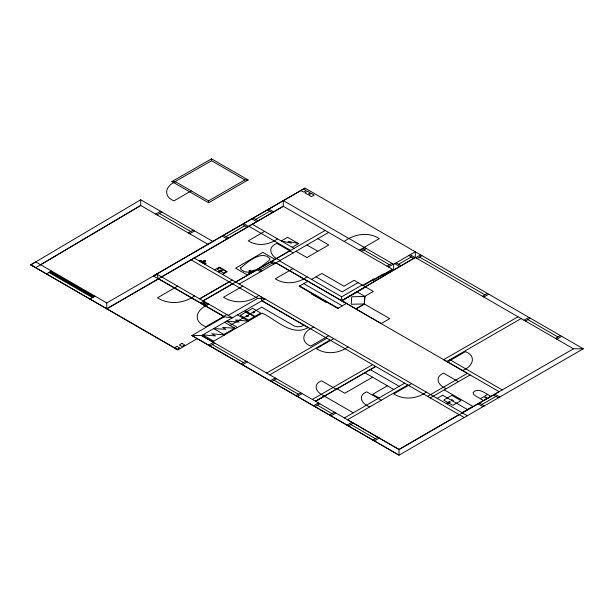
<?xml version="1.0" encoding="UTF-8"?>
<svg xmlns="http://www.w3.org/2000/svg" width="614" height="614" viewBox="0 0 614 614"><rect width="100%" height="100%" fill="white"/><g stroke="black" fill="none" stroke-linecap="round" stroke-linejoin="round"><path stroke-width="0.92" d="M362.168 284.973L341.683 296.8L341.683 300.791L467.377 373.358L427.528 396.368M171.859 181.567L175.143 181.567L211.538 160.722L211.546 158.834L248.102 179.94L208.576 202.758L171.859 181.567L211.546 158.834M246.997 315.803C246.951 317.008 248.854 315.442 247.12 315.726M253.191 312.219C253.145 313.432 255.048 311.866 253.321 312.15M467.292 415.755L194.116 258.034L191.023 259.814L257.742 298.343L265.018 298.972L201.584 335.589L212.498 341.891L262.232 313.148C276.246 319.579 291.473 336.833 308.144 327.646L261.925 300.753L260.835 296.554M338.207 308.213L346.357 303.508L275.962 262.846L341.745 300.753L415.31 257.466L415.31 251.794L393.628 264.312L283.254 200.586L283.269 206.266L158.351 278.802L153.431 275.97L305.012 188.114L583.3 348.783L399.031 455.166L197.263 338.659L177.868 349.857L30.792 264.841L140.675 199.78L212.866 241.463L207.954 244.295L140.675 205.452L40.639 264.749M153.431 275.97L207.946 244.288M225.967 236.697L244.74 225.798M255.677 219.444L269.822 211.231M177.868 349.857L30.7 264.887L35.789 261.955L106.752 302.925L106.752 308.804L158.565 278.664L224.471 316.709L191.844 335.543L399.031 455.166L399.031 449.494L459.042 414.557M194.239 258.103L248.916 226.305M235.692 282.041L290.568 250.358L248.831 226.259L283.284 206.273L393.628 269.983L415.31 257.466L573.484 348.783L583.3 348.783M175.619 181.844C165.458 185.367 162.664 196.442 173.977 200.855L191.261 190.877M46.388 273.951L51.484 271.012M155.664 214.109L160.576 211.27M157.03 214.892L161.942 212.06M175.143 181.567L208.576 200.87L244.825 179.94L248.102 179.94M188.321 232.959L193.226 230.127M189.68 233.75L194.592 230.91M89.913 299.079L95.009 296.14M212.728 241.386L305.012 188.114M106.752 302.925L156.7 274.082L232.414 317.791L224.233 316.847L158.519 278.909L156.7 274.082M161.612 276.922L191.146 259.891M106.752 308.804L158.519 278.909M199.903 261.265L201.031 260.635M201.937 262.439C204.5 259.162 208.346 261.034 202.428 262.723M204.462 263.905L205.575 263.26M264.642 231.394L248.279 240.841C257.312 246.674 269.139 245.017 277.543 238.846M177.623 286.162L157.476 297.79C168.812 305.058 183.763 303.577 194.492 295.902M214.662 269.853L219.359 267.136L227.272 271.703L222.575 274.42M229.152 281.826L199.642 298.872L232.253 280.053M292.149 247.281L298.511 243.604L287.598 237.303L281.235 240.98L291.435 243.198L288.112 241.271L298.511 243.604M250.819 271.588L251.31 271.304M251.164 271.787L248.524 273.314L249.637 273.951M251.656 271.503L254.273 269.991L255.378 270.636M232.606 283.822L203.096 300.868L325.174 230.457M200.425 303.109L203.694 301.213M260.221 269.937L272.37 262.922M201.791 303.892L205.061 302.004M239.207 284.067L328.613 232.445M203.84 305.081L207.11 303.186M205.206 305.864L208.476 303.976M208.967 304.26C197.04 308.85 191.361 320.393 205.698 326.778L226.835 314.575M242.776 286.124L223.542 297.23C234.371 304.168 248.655 302.779 258.916 295.449M292.909 268.64L275.302 278.81C285.08 285.111 297.92 283.484 307.069 276.814M344.224 241.456C354.224 233.995 368.4 231.539 379.275 238.623L359.29 250.159M228.231 315.381L257.742 298.343M230.104 325.466L261.717 307.207L294.283 326.011L297.629 326.84L300.952 326.456L304.199 325.151M360.057 250.596L364.969 247.764M299.724 285.994L307.867 281.289M311.567 279.408L321.859 273.468L343.94 286.208L354.124 280.329L373.304 291.45L364.823 296.347M361.423 251.387L366.328 248.547M223.887 334.469L234.801 328.175M208.545 345.191L213.457 342.351M209.904 345.974L214.816 343.142M314.821 294.712L314.368 294.973L299.118 286.17L299.571 285.901L338.383 308.312L337.93 308.573L322.68 299.77L323.133 299.509M358.092 282.624L342.075 291.873L316.026 276.837M387.058 266.184L391.97 263.352M388.424 266.975L393.328 264.135M398.601 264.273L411.311 256.936M362.767 285.318L373.895 278.894L374.348 279.155M363.219 285.587L383.359 273.959L383.811 274.22M415.701 257.688L420.613 254.856M365.622 286.968L341.683 300.791L393.628 269.983L393.628 264.312M417.067 258.479L421.979 255.639M241.102 363.987L246.007 361.147M242.461 364.77L247.373 361.938M313.854 327.17C304.022 330.363 298.719 341.292 310.768 346.096L328.705 335.743M266.629 373.059L326.894 338.26M269.723 374.839L329.987 340.049M333.747 338.652L316.394 348.668C326.103 354.907 338.874 353.48 348.008 346.887M270.221 380.795L275.133 377.963M271.58 381.586L276.492 378.746M295.91 395.631L300.822 392.791M297.276 396.414L302.188 393.582M482.52 296.263L487.432 293.431M483.878 297.053L488.79 294.213M312.357 399.453L372.621 364.662M315.45 401.241L375.714 366.451L315.565 401.272L324.438 396.145L353.303 412.815M313.524 405.8L318.436 402.961M314.89 406.583L319.794 403.751M372.544 377.219L344.784 393.244L337.048 388.777M329.572 415.064L334.484 412.232M330.938 415.847L335.843 413.015M387.396 385.792L372.683 394.288L379.038 397.956M518.024 316.763L443.692 359.681L499.144 391.701L462.127 412.769L473.041 406.476L444.26 389.859M344.4 417.95L404.657 383.159M446.785 361.469L521.117 318.551M407.75 384.947L347.486 419.738L399.031 449.494L573.484 348.783M447.598 361.938L465.473 351.622C477.485 356.404 472.181 367.295 462.388 370.48M411.603 383.604L393.758 393.904C403.759 400.328 416.929 398.908 426.362 392.123M524.011 320.216L528.923 317.384M525.369 321.007L530.281 318.167M347.033 425.141L351.937 422.309M348.391 425.932L353.303 423.092M430.26 397.941L470.101 374.931M437.168 398.363L442.625 395.209L467.584 409.622M372.951 440.108L377.863 437.275M374.317 440.898L379.229 438.066M555.47 338.383L560.382 335.551M556.837 339.174L561.749 336.334M480.34 398.67L487.616 394.472L490.885 396.368L483.609 400.558L474.937 395.523L473.64 394.38L473.049 392.83C476.341 387.48 483.901 391.916 487.616 394.472M481.898 404.488L495.959 396.368M234.855 328.206L222.636 327.446L225.906 329.334L213.703 328.59L224.624 334.891L211.799 333.77L215.514 335.912L202.804 334.891L213.71 341.192M452.034 400.604C453.761 400.888 451.866 399.315 451.904 400.528M221.439 270.429C219.712 270.145 221.616 271.718 221.57 270.505M30.792 264.841L35.758 267.635L140.736 205.483L140.675 199.78M268.725 209.029L273.652 211.853M267.366 209.811L272.286 212.644M253.214 218.031L258.141 220.856M251.855 218.822L256.782 221.646M243.635 223.596L248.555 226.42M242.277 224.386L247.196 227.211M223.504 235.285L228.423 238.109M222.145 236.075L227.065 238.9M197.263 338.659L191.844 335.543L201.661 335.543L399.031 449.494M303.477 188.92L306.256 190.524L303.546 192.082L300.768 190.478M419.523 257.059L484.976 294.85M527.825 319.587L557.926 336.963M410.221 254.733L415.133 257.565M408.855 255.516L413.767 258.356M396.145 262.861L401.057 265.693M394.779 263.644L399.691 266.484M211.538 160.722L244.825 179.94M363.872 249.967L389.514 264.772M381.923 275.31L382.376 275.571L392.492 269.73L392.039 269.469L372.683 280.644L372.23 280.383M317.837 238.669L328.743 244.971L306.923 257.565L296.017 251.272M306.923 244.971L317.837 251.272M252.293 224.263L294.083 248.394M293.262 252.853L276.853 243.382C265.739 247.872 271.664 257.596 280.306 260.336M357.072 291.903L364.893 296.416L364.332 303.953L351.216 304.252L351.73 296.769L364.854 296.462L364.325 304.007L355.943 308.949L381.233 323.555L389.736 318.643L364.378 303.999L355.951 308.842L341.844 300.691M279.416 260.85L341.683 296.8M449.87 359.681L502.237 389.913M275.018 259.4L262.892 252.4L235.553 268.188L247.68 275.187M272.01 261.142L275.463 263.137M270.644 261.925L274.097 263.92M303.8 283.645L342.282 305.864M494.869 394.165L499.781 396.997M493.502 394.955L498.414 397.788M458.405 381.685L443.684 373.182C433.76 377.157 438.442 386.045 446.409 388.616M258.494 268.94L261.948 270.935M257.128 269.73L260.582 271.726M159.487 213.48L190.77 231.539M253.689 270.329L254.802 270.974M252.761 272.148C250.021 268.855 246.536 270.843 252.27 272.432M479.442 403.068L484.354 405.908M478.083 403.858L482.988 406.691M249.123 272.961L250.251 273.598M203.395 261.602L203.886 261.886M203.05 261.802L200.41 260.282L199.304 260.919L205.045 264.235L206.158 263.598L203.541 262.086M261.925 300.753L464.207 417.535M370.257 369.597L399.207 386.313M364.808 372.744L393.751 389.46M237.511 314.875L248.417 321.168L235.492 320.009L239.13 322.104L226.597 321.168L237.511 327.469M381.286 400.228L366.735 391.824C356.872 395.807 362.176 404.419 369.828 406.844M203.426 302.948L205.475 304.13M224.617 322.296L235.523 328.59M336.211 389.253L321.567 380.795C311.643 384.809 316.947 393.482 324.652 395.93M212.36 344.561L243.551 362.567M274.036 380.166L298.366 394.211M317.338 405.171L332.028 413.644M350.847 424.512L375.407 438.695M50.632 271.495L94.157 296.631M49.78 271.987L93.313 297.122M48.936 272.478L92.461 297.606M208.576 200.87L208.576 202.758M249.115 270.935L250.604 270.337L249.115 270.935M240.711 267.934L240.596 268.901C248.847 278.142 263.176 265.317 269.853 259.722L269.968 258.755C261.717 249.522 247.396 262.347 240.711 267.934M222.045 270.674L220.618 271.112L220.618 270.244L222.045 270.674L219.405 272.14L218.315 271.511L220.863 270.037L221.953 270.667M248.325 315.972L247.419 316.494L246.521 315.972L247.419 315.45L248.325 315.972M254.518 312.396L253.62 312.917L252.715 312.396L253.62 311.874L254.518 312.396M451.582 400.052L451.812 400.788L453.232 400.351L451.582 400.052M307.537 191.261L304.828 192.827L307.606 194.431L310.316 192.865L307.537 191.261M311.421 193.479L308.712 195.037L311.49 196.641L314.199 195.083L311.421 193.479M219.612 267.758L217.087 269.216L223.68 273.023L226.205 271.565L219.612 267.758M176.924 346.365L174.176 347.946L176.832 349.473L179.572 347.892L176.924 346.365M182.051 343.41L179.311 344.991L181.959 346.526L184.707 344.938L182.051 343.41M245.991 311.006L244.902 311.636L247.45 313.102L248.54 312.472L245.991 311.006M246.114 311.981L240.327 315.327L248.509 320.047L254.296 316.709L246.114 311.981M252.538 308.297L246.744 311.643L254.925 316.363L260.72 313.017L252.538 308.297M311.567 293.477L311.114 293.738L326.364 302.541L326.817 302.28L311.567 293.477M451.881 395.37L443.699 400.09L452.787 405.34L460.968 400.62L451.881 395.37M449.387 401.426L446.839 402.899L447.936 403.528L450.476 402.055L449.387 401.426M485.912 397.028L484.761 397.695L485.306 398.01L486.465 397.342L485.912 397.028M204.155 260.605L205.613 261.457L204.155 260.605"/></g></svg>
